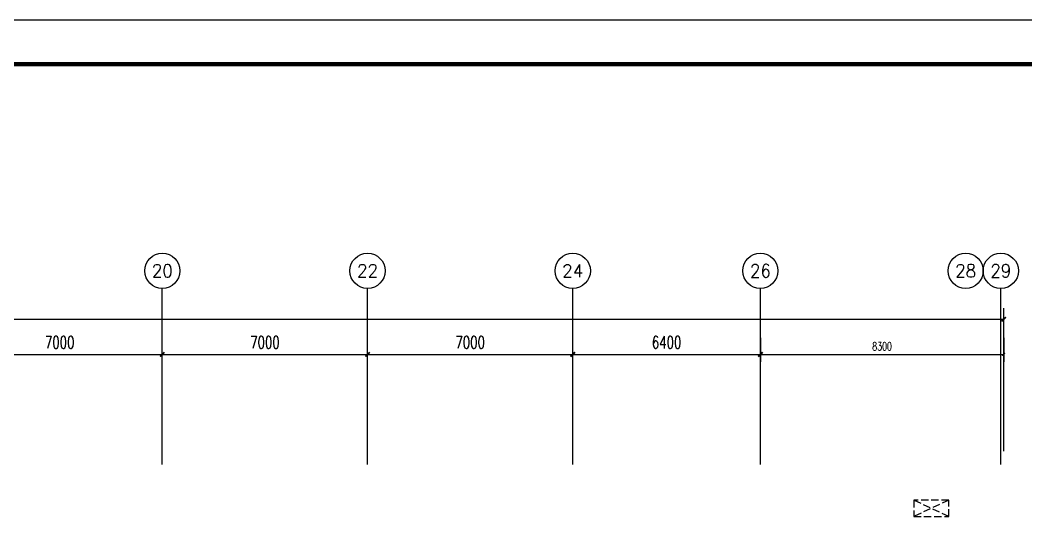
# Model space of a CAD drawing. Extents: x 0 to 302064749, y -59725395 to 1524223.
# Drawn here: x 215878226 to 219308713, y -287357 to 1406590 of the extents above; entities that cross this region are included whole.
import ezdxf
from ezdxf.enums import TextEntityAlignment as Align

# ---------------------------------------------------------------- set-up
doc = ezdxf.new("R2010")
doc.units = 0
doc.header["$LTSCALE"] = 1000
doc.linetypes.add('DASH', pattern=[0.35, 0.25, -0.1])
for name, color, linetype in [('0-底图', 7, 'Continuous'), ('AXIS', 3, 'Continuous'), ('AXIS_TEXT', 7, 'Continuous'), ('BTTK', 7, 'Continuous'), ('PUB_TITLE', 4, 'Continuous'), ('TEL_DIM', 3, 'Continuous'), ('空调外机', 211, 'Continuous')]:
    doc.layers.add(name, color=color, linetype=linetype)
doc.styles.add('_TCH_AXIS', font='COMPLEX', dxfattribs={"bigfont": 'GBCBIG'})
doc.styles.add('A_DIM_T3', font='simplex.shx', dxfattribs={"width": 0.7, "bigfont": 'gbcbig.shx'})
doc.styles.add('COMPLEX', font='COMPLEX')
doc.styles.add('HZ(TK)', font='geniso.shx', dxfattribs={"width": 0.9, "bigfont": 'hztxt.shx'})
doc.dimstyles.new('_TCH_ARCH&&100', dxfattribs={"dimtxt": 280, "dimasz": 100, "dimexe": 250, "dimexo": 300, "dimgap": 135, "dimtad": 1, "dimdec": 0, "dimzin": 0, "dimdsep": 46, "dimtxsty": 'A_DIM_T3', "dimblk": 'ARCHTICK', "dimcen": 0.09, "dimclrt": 7, "dimazin": 2, "dimtfac": 1, "dimtdec": 0, "dimtix": 1, "dimtmove": 2, "dimatfit": 3, "dimfxl": 150, "dimtolj": 1, "dimtzin": 0, "dimarcsym": 0})
doc.dimstyles.new('_TCH_ARCH&&150', dxfattribs={"dimtxt": 420, "dimasz": 150, "dimexe": 375, "dimexo": 450, "dimgap": 202.5, "dimtad": 1, "dimdec": 0, "dimzin": 0, "dimdsep": 46, "dimtxsty": 'A_DIM_T3', "dimblk": 'ARCHTICK', "dimcen": 0.09, "dimclrt": 7, "dimazin": 2, "dimtfac": 1, "dimtdec": 0, "dimtix": 1, "dimtmove": 2, "dimatfit": 3, "dimfxl": 150, "dimtolj": 1, "dimtzin": 0, "dimarcsym": 0})

# ---------------------------------------------------------------- blocks, each defined once
blk = doc.blocks.new('vhtemplate_2020年新竖式图框_A0')
at = {"layer": 'PUB_TITLE', "color": 7}
blk.add_lwpolyline([(0, 0), (1189, 0), (1189, 841), (0, 841)], close=True, dxfattribs=at)
at = {"layer": 'PUB_TITLE', "const_width": 1}
blk.add_lwpolyline([(25, 10), (1179, 10), (1179, 831), (25, 831)], close=True, dxfattribs=at)
at = {"layer": 'BTTK', "color": 4, "style": 'HZ(TK)', "width": 0.9}
for tag, p in [('合作单位', (1144, 743.5)), ('建设单位', (1144, 209.5)), ('工程名称', (1144, 176.5)), ('子项名称', (1154, 160)), ('图纸名称', (1144, 141))]:
    blk.add_attdef(tag, text='', height=3.5, dxfattribs=at).set_placement(p, align=Align.MIDDLE_CENTER)
for tag, p in [('注册证书号', (1156.5, 309.01)), ('注册印章号', (1156.5, 301.01)), ('设计号', (1154, 193)), ('图别', (1137.75, 34)), ('图号', (1170.25, 34)), ('版本号', (1137.75, 26)), ('日期', (1170.25, 26))]:
    blk.add_attdef(tag, text='', height=3.5, dxfattribs=at).set_placement(p, align=Align.MIDDLE)
blk = doc.blocks.new('_AXISO')
blk.add_circle((0, 0), 0.5)
at = {"layer": 'AXIS_TEXT', "style": 'COMPLEX', "width": 1.041667}
blk.add_attdef('A', text='', height=0.56, dxfattribs=at).set_placement((-0.25, -0.28), (0.25, -0.28), align=Align.FIT)
blk = doc.blocks.new('_ArchTick')
at = {"color": 0, "linetype": 'ByBlock', "const_width": 0.4}
blk.add_lwpolyline([(-0.5, -0.5), (0.5, 0.5)], dxfattribs=at)
blk = doc.blocks.new('*D1083')
at = {"layer": 'AXIS', "color": 0, "lineweight": -2, "transparency": 16777216}
for p, q in [((1138333, 30600), (1138333, 34275)), ((1145333, 30600), (1145333, 34275)), ((1138333, 33900), (1145333, 33900))]:
    blk.add_line(p, q, dxfattribs=at)
at = {"layer": 'Defpoints', "color": 0, "transparency": 16777216}
for p in [(1145333, 33900), (1138333, 30150), (1145333, 30150)]:
    blk.add_point(p, dxfattribs=at)
at = {"layer": 'AXIS', "color": 0, "lineweight": -2, "transparency": 16777216, "xscale": 150, "yscale": 150, "zscale": 150, "rotation": 180}
blk.add_blockref('_ArchTick', (1138333, 33900), dxfattribs=at)
at = {"layer": 'AXIS', "color": 0, "lineweight": -2, "transparency": 16777216, "xscale": 150, "yscale": 150, "zscale": 150}
blk.add_blockref('_ArchTick', (1145333, 33900), dxfattribs=at)
at = {"layer": 'AXIS', "color": 7, "transparency": 16777216, "insert": (1141833, 34313), "char_height": 420, "attachment_point": 5, "style": 'A_DIM_T3'}
blk.add_mtext('\\A1;7000', dxfattribs=at)
blk = doc.blocks.new('*D1084')
at = {"layer": 'AXIS', "color": 0, "lineweight": -2, "transparency": 16777216}
for p, q in [((1145333, 30600), (1145333, 34275)), ((1152333, 30600), (1152333, 34275)), ((1145333, 33900), (1152333, 33900))]:
    blk.add_line(p, q, dxfattribs=at)
at = {"layer": 'Defpoints', "color": 0, "transparency": 16777216}
for p in [(1152333, 33900), (1145333, 30150), (1152333, 30150)]:
    blk.add_point(p, dxfattribs=at)
at = {"layer": 'AXIS', "color": 0, "lineweight": -2, "transparency": 16777216, "xscale": 150, "yscale": 150, "zscale": 150, "rotation": 180}
blk.add_blockref('_ArchTick', (1145333, 33900), dxfattribs=at)
at = {"layer": 'AXIS', "color": 0, "lineweight": -2, "transparency": 16777216, "xscale": 150, "yscale": 150, "zscale": 150}
blk.add_blockref('_ArchTick', (1152333, 33900), dxfattribs=at)
at = {"layer": 'AXIS', "color": 7, "transparency": 16777216, "insert": (1148833, 34313), "char_height": 420, "attachment_point": 5, "style": 'A_DIM_T3'}
blk.add_mtext('\\A1;7000', dxfattribs=at)
blk = doc.blocks.new('*D1085')
at = {"layer": 'AXIS', "color": 0, "lineweight": -2, "transparency": 16777216}
for p, q in [((1152333, 30600), (1152333, 34275)), ((1159333, 30600), (1159333, 34275)), ((1152333, 33900), (1159333, 33900))]:
    blk.add_line(p, q, dxfattribs=at)
at = {"layer": 'Defpoints', "color": 0, "transparency": 16777216}
for p in [(1159333, 33900), (1152333, 30150), (1159333, 30150)]:
    blk.add_point(p, dxfattribs=at)
at = {"layer": 'AXIS', "color": 0, "lineweight": -2, "transparency": 16777216, "xscale": 150, "yscale": 150, "zscale": 150, "rotation": 180}
blk.add_blockref('_ArchTick', (1152333, 33900), dxfattribs=at)
at = {"layer": 'AXIS', "color": 0, "lineweight": -2, "transparency": 16777216, "xscale": 150, "yscale": 150, "zscale": 150}
blk.add_blockref('_ArchTick', (1159333, 33900), dxfattribs=at)
at = {"layer": 'AXIS', "color": 7, "transparency": 16777216, "insert": (1155833, 34313), "char_height": 420, "attachment_point": 5, "style": 'A_DIM_T3'}
blk.add_mtext('\\A1;7000', dxfattribs=at)
blk = doc.blocks.new('*D1086')
at = {"layer": 'AXIS', "color": 0, "lineweight": -2, "transparency": 16777216}
for p, q in [((1159333, 30600), (1159333, 34275)), ((1165733, 30600), (1165733, 34275)), ((1159333, 33900), (1165733, 33900))]:
    blk.add_line(p, q, dxfattribs=at)
at = {"layer": 'Defpoints', "color": 0, "transparency": 16777216}
for p in [(1165733, 33900), (1159333, 30150), (1165733, 30150)]:
    blk.add_point(p, dxfattribs=at)
at = {"layer": 'AXIS', "color": 0, "lineweight": -2, "transparency": 16777216, "xscale": 150, "yscale": 150, "zscale": 150, "rotation": 180}
blk.add_blockref('_ArchTick', (1159333, 33900), dxfattribs=at)
at = {"layer": 'AXIS', "color": 0, "lineweight": -2, "transparency": 16777216, "xscale": 150, "yscale": 150, "zscale": 150}
blk.add_blockref('_ArchTick', (1165733, 33900), dxfattribs=at)
at = {"layer": 'AXIS', "color": 7, "transparency": 16777216, "insert": (1162533, 34313), "char_height": 420, "attachment_point": 5, "style": 'A_DIM_T3'}
blk.add_mtext('\\A1;6400', dxfattribs=at)
blk = doc.blocks.new('*D1087')
at = {"layer": 'AXIS', "color": 0, "lineweight": -2, "transparency": 16777216}
for p, q in [((1062833, 30600), (1062833, 35475)), ((1174033, 30600), (1174033, 35475)), ((1062833, 35100), (1174033, 35100))]:
    blk.add_line(p, q, dxfattribs=at)
at = {"layer": 'Defpoints', "color": 0, "transparency": 16777216}
for p in [(1174033, 35100), (1062833, 30150), (1174033, 30150)]:
    blk.add_point(p, dxfattribs=at)
at = {"layer": 'AXIS', "color": 0, "lineweight": -2, "transparency": 16777216, "xscale": 150, "yscale": 150, "zscale": 150, "rotation": 180}
blk.add_blockref('_ArchTick', (1062833, 35100), dxfattribs=at)
at = {"layer": 'AXIS', "color": 0, "lineweight": -2, "transparency": 16777216, "xscale": 150, "yscale": 150, "zscale": 150}
blk.add_blockref('_ArchTick', (1174033, 35100), dxfattribs=at)
at = {"layer": 'AXIS', "color": 7, "transparency": 16777216, "insert": (1118433, 35513), "char_height": 420, "attachment_point": 5, "style": 'A_DIM_T3'}
blk.add_mtext('\\A1;111200', dxfattribs=at)
blk = doc.blocks.new('*D1088')
at = {"layer": 'Defpoints', "color": 0, "transparency": 16777216}
for p in [(1165733, 34763), (1174033, 34763), (1174033, 33900)]:
    blk.add_point(p, dxfattribs=at)
at = {"layer": 'TEL_DIM', "color": 0, "lineweight": -2, "transparency": 16777216}
for p, q in [((1165733, 34463), (1165733, 33650)), ((1174033, 34463), (1174033, 33650)), ((1165733, 33900), (1174033, 33900))]:
    blk.add_line(p, q, dxfattribs=at)
at = {"layer": 'TEL_DIM', "color": 0, "lineweight": -2, "transparency": 16777216, "xscale": 100, "yscale": 100, "zscale": 100, "rotation": 180}
blk.add_blockref('_ArchTick', (1165733, 33900), dxfattribs=at)
at = {"layer": 'TEL_DIM', "color": 0, "lineweight": -2, "transparency": 16777216, "xscale": 100, "yscale": 100, "zscale": 100}
blk.add_blockref('_ArchTick', (1174033, 33900), dxfattribs=at)
at = {"layer": 'TEL_DIM', "color": 7, "transparency": 16777216, "insert": (1169883, 34175), "char_height": 280, "attachment_point": 5, "style": 'A_DIM_T3'}
blk.add_mtext('\\A1;8300', dxfattribs=at)
blk = doc.blocks.new('gfhjghj')
at = {"layer": 'AXIS'}
for p, q in [((1145332.7, 30150.1), (1145332.7, 36150.1)), ((1152332.7, 30150.1), (1152332.7, 36150.1)), ((1159332.7, 30150.1), (1159332.7, 36150.1)), ((1165732.7, 30150.1), (1165732.7, 36150.1)), ((1173932.7, 30150.1), (1173932.7, 36150.1))]:
    blk.add_line(p, q, dxfattribs=at)
at = {"layer": '空调外机', "linetype": 'DASH'}
for p, q in [((1172161.3, 28931.6), (1170961.3, 28369.1)), ((1172161.3, 28369.1), (1170961.3, 28931.6))]:
    blk.add_line(p, q, dxfattribs=at)
blk.add_lwpolyline([(1172161.3, 28931.6), (1170961.3, 28931.6), (1170961.3, 28369.1), (1172161.3, 28369.1)], close=True, dxfattribs=at)
at = {"layer": 'AXIS'}
ref = blk.add_blockref('_AXISO', (1145332.7, 36750.1), dxfattribs=dict(at, xscale=1200, yscale=1200, zscale=1200))
ref.add_attrib('A', '20', dxfattribs={"layer": 'AXIS_TEXT', "height": 441.41, "style": '_TCH_AXIS'}).set_placement((1144975.4, 36529.4), (1145690.1, 36529.4), align=Align.FIT)
ref = blk.add_blockref('_AXISO', (1152332.7, 36750.1), dxfattribs=dict(at, xscale=1200, yscale=1200, zscale=1200))
ref.add_attrib('A', '22', dxfattribs={"layer": 'AXIS_TEXT', "height": 441.41, "style": '_TCH_AXIS'}).set_placement((1151975.4, 36529.4), (1152690.1, 36529.4), align=Align.FIT)
ref = blk.add_blockref('_AXISO', (1159332.7, 36750.1), dxfattribs=dict(at, xscale=1200, yscale=1200, zscale=1200))
ref.add_attrib('A', '24', dxfattribs={"layer": 'AXIS_TEXT', "height": 432.18, "style": '_TCH_AXIS', "width": 0.972222}).set_placement((1158972.6, 36534), (1159692.9, 36534), align=Align.FIT)
ref = blk.add_blockref('_AXISO', (1165732.7, 36750.1), dxfattribs=dict(at, xscale=1200, yscale=1200, zscale=1200))
ref.add_attrib('A', '26', dxfattribs={"layer": 'AXIS_TEXT', "height": 450.98, "style": '_TCH_AXIS', "width": 0.970588}).set_placement((1165378.4, 36524.6), (1166087.1, 36524.6), align=Align.FIT)
ref = blk.add_blockref('_AXISO', (1172732.7, 36750.1), dxfattribs=dict(at, xscale=1200, yscale=1200, zscale=1200))
ref.add_attrib('A', '28', dxfattribs={"layer": 'AXIS_TEXT', "height": 441.41, "style": '_TCH_AXIS'}).set_placement((1172375.4, 36529.4), (1173090.1, 36529.4), align=Align.FIT)
ref = blk.add_blockref('_AXISO', (1173932.7, 36750.1), dxfattribs=dict(at, xscale=1200, yscale=1200, zscale=1200))
ref.add_attrib('A', '29', dxfattribs={"layer": 'AXIS_TEXT', "height": 450.98, "style": '_TCH_AXIS', "width": 0.970588}).set_placement((1173578.4, 36524.6), (1174287.1, 36524.6), align=Align.FIT)
for p1, p2, distance, picture, middle in [((1062832.7, 30150.1), (1174032.7, 30150.1), 4950, '*D1087', (1118432.7, 35512.6)), ((1138332.7, 30150.1), (1145332.7, 30150.1), 3750, '*D1083', (1141832.7, 34312.6)), ((1145332.7, 30150.1), (1152332.7, 30150.1), 3750, '*D1084', (1148832.7, 34312.6)), ((1152332.7, 30150.1), (1159332.7, 30150.1), 3750, '*D1085', (1155832.7, 34312.6)), ((1159332.7, 30150.1), (1165732.7, 30150.1), 3750, '*D1086', (1162532.7, 34312.6))]:
    dim = blk.add_aligned_dim(p1=p1, p2=p2, distance=distance, dimstyle='_TCH_ARCH&&150', dxfattribs=at)
    dim.commit()
    dim.dimension.update_dxf_attribs({"geometry": picture, "text_midpoint": middle})
at = {"layer": 'TEL_DIM'}
dim = blk.add_aligned_dim(p1=(1165732.7, 34762.6), p2=(1174032.7, 34762.6), distance=-862.5, dimstyle='_TCH_ARCH&&100', dxfattribs=at)
dim.commit()
dim.dimension.update_dxf_attribs({"geometry": '*D1088', "text_midpoint": (1169882.7, 34175.1)})
blk = doc.blocks.new('1#教学楼-电提建筑结构')
at = {"layer": '0-底图', "xscale": 150, "yscale": 150, "zscale": 150}
blk.add_blockref('vhtemplate_2020年新竖式图框_A0', (2031891.8, -111633), dxfattribs=at)
at = {"layer": '0-底图'}
blk.add_blockref('gfhjghj', (997396.8, -30782), dxfattribs=at)

msp = doc.modelspace()

# ---------------------------------------------------------------- block references
at = {"xscale": 100, "yscale": 100, "zscale": 100}
msp.add_blockref('1#教学楼-电提建筑结构', (2090275, -45113), dxfattribs=at)

doc.saveas('drawing.dxf')
